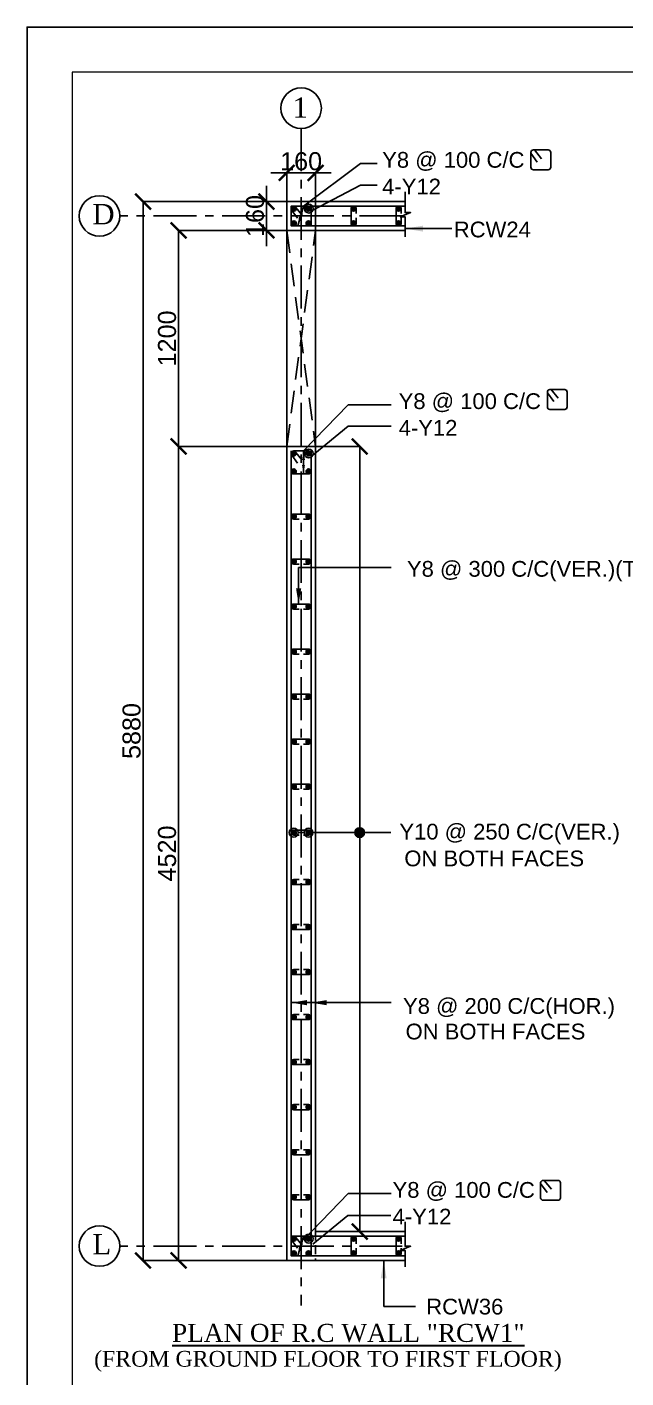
# Model space of a CAD drawing. Header units: inches. Extents: x 264820 to 395319, y -248151 to -162151.
# Drawn here: x 264820 to 278121, y -192159 to -162151 of the extents above; entities that cross this region are included whole.
import ezdxf
from ezdxf.enums import TextEntityAlignment as Align

# ---------------------------------------------------------------- set-up
doc = ezdxf.new("R2010")
doc.units = ezdxf.units.IN
doc.header["$MEASUREMENT"] = 0
doc.linetypes.add('CENTER', pattern=[50.8, 31.75, -6.35, 6.35, -6.35])
doc.linetypes.add('Hidden', pattern=[3, 2, -1])
for name, color, linetype in [('1', 8, 'Continuous'), ('160 WALL OPEING', 1, 'Continuous'), ('5', 2, 'Continuous'), ('ARROW', 5, 'Continuous'), ('DIM', 251, 'Continuous'), ('GIRD CIR', 1, 'Continuous'), ('GIRD TEXT', 4, 'Continuous'), ('GRID', 8, 'CENTER'), ('LINKS', 3, 'Continuous'), ('OPENING', 1, 'Continuous'), ('SHEAR WALL', 6, 'Continuous'), ('STRRIUPS', 6, 'Continuous'), ('Ttxt', 3, 'Continuous')]:
    doc.layers.add(name, color=color, linetype=linetype)
for name, color, linetype, lineweight in [('JKEC COLHAT', 2, 'Continuous', 20), ('Tex', 3, 'Continuous', 13), ('text', 4, 'Continuous', 30)]:
    doc.layers.add(name, color=color, linetype=linetype, lineweight=lineweight)
doc.styles.add('Arial', font='arial.ttf', dxfattribs={"height": 400})
doc.styles.add('T200', font='sanss___.ttf', dxfattribs={"height": 250})
doc.styles.add('T400', font='romantic.ttf')
doc.dimstyles.new('SCALE-25', dxfattribs={"dimtxt": 400, "dimasz": 350, "dimexe": 0, "dimexo": 0, "dimgap": 50, "dimtad": 1, "dimdec": 0, "dimlfac": 0.25, "dimzin": 0, "dimdsep": 46, "dimtxsty": 'Arial', "dimblk": 'ARCHTICK', "dimcen": 0, "dimclrd": 5, "dimclre": 8, "dimclrt": 1, "dimadec": 0, "dimazin": 0, "dimtfac": 1, "dimtdec": 0, "dimtix": 1, "dimtmove": 2, "dimatfit": 3, "dimfxl": 0, "dimtolj": 1, "dimtzin": 0, "dimlwd": -1, "dimarcsym": 0})
doc.dimstyles.new('T200', dxfattribs={"dimtxt": 300, "dimasz": 150, "dimexe": 0, "dimexo": 0, "dimgap": 5, "dimtad": 1, "dimdec": 0, "dimrnd": 5, "dimzin": 0, "dimdsep": 46, "dimtxsty": 'T200', "dimblk": 'ARCHTICK', "dimcen": 300, "dimclrd": 5, "dimclre": 252, "dimclrt": 1, "dimadec": 0, "dimazin": 0, "dimtfac": 50, "dimtdec": 0, "dimtofl": 0, "dimtmove": 2, "dimatfit": 3, "dimfxl": 1, "dimtolj": 1, "dimtzin": 0, "dimarcsym": 2})

# ---------------------------------------------------------------- blocks, each defined once
blk = doc.blocks.new('R1')
at = {"layer": '5'}
h = blk.add_hatch(color=256, dxfattribs=at)
edge = h.paths.add_edge_path()
edge.add_arc((0, 0), 69.6, 0, 360)
at = {"layer": '5', "color": 6}
blk.add_circle((0, 0), 69.6, dxfattribs=at)
blk = doc.blocks.new('_ARCHTICK')
at = {"color": 0, "linetype": 'ByBlock', "const_width": 0.15}
blk.add_lwpolyline([(-0.5, -0.5), (0.5, 0.5)], dxfattribs=at)
blk = doc.blocks.new('*D24')
at = {"layer": 'Defpoints', "color": 0}
for p in [(268186, -171468), (270587, -171468, 59), (270587, -189548, 59)]:
    blk.add_point(p, dxfattribs=at)
at = {"layer": 'DIM', "color": 8, "lineweight": -2}
for p, q in [((270587, -171468), (268186, -171468)), ((270587, -189548), (268186, -189548))]:
    blk.add_line(p, q, dxfattribs=at)
at = {"layer": 'DIM', "color": 5}
blk.add_line((268186, -189548), (268186, -171468), dxfattribs=at)
at = {"layer": 'DIM', "color": 5, "xscale": 350, "yscale": 350, "zscale": 350}
for p, rotation in [((268186, -171468), 90), ((268186, -189548), 270)]:
    blk.add_blockref('_ARCHTICK', p, dxfattribs=dict(at, rotation=rotation))
at = {"layer": 'DIM', "color": 1, "insert": (267931, -180508), "char_height": 400, "attachment_point": 5, "rotation": 90, "style": 'Arial'}
blk.add_mtext('\\A1;4520', dxfattribs=at)
blk = doc.blocks.new('ARCHTICK')
at = {"color": 0, "const_width": 0.15}
blk.add_lwpolyline([(-0.5, -0.5), (0.5, 0.5)], dxfattribs=at)
blk = doc.blocks.new('*D25')
at = {"layer": 'Defpoints', "color": 0}
for p in [(268186, -166668), (270587, -166668, 59), (270587, -171468, 59)]:
    blk.add_point(p, dxfattribs=at)
at = {"layer": 'DIM', "color": 8, "lineweight": -2}
for p, q in [((270587, -166668), (268186, -166668)), ((270587, -171468), (268186, -171468))]:
    blk.add_line(p, q, dxfattribs=at)
at = {"layer": 'DIM', "color": 5}
blk.add_line((268186, -171468), (268186, -166668), dxfattribs=at)
at = {"layer": 'DIM', "color": 5, "xscale": 350, "yscale": 350, "zscale": 350}
for p, rotation in [((268186, -166668), 90), ((268186, -171468), 270)]:
    blk.add_blockref('_ARCHTICK', p, dxfattribs=dict(at, rotation=rotation))
at = {"layer": 'DIM', "color": 1, "insert": (267931, -169068), "char_height": 400, "attachment_point": 5, "rotation": 90, "style": 'Arial'}
blk.add_mtext('\\A1;1200', dxfattribs=at)
blk = doc.blocks.new('*D26')
at = {"layer": 'Defpoints', "color": 0}
for p in [(270138, -166028), (270587, -166028, 59), (270587, -166668, 59)]:
    blk.add_point(p, dxfattribs=at)
at = {"layer": 'DIM', "color": 5}
for p, q in [((270138, -166028), (270138, -165678)), ((270138, -166668), (270138, -166028)), ((270138, -166668), (270138, -167018))]:
    blk.add_line(p, q, dxfattribs=at)
at = {"layer": 'DIM', "color": 8, "lineweight": -2}
for p, q in [((270587, -166028), (270138, -166028)), ((270587, -166668), (270138, -166668))]:
    blk.add_line(p, q, dxfattribs=at)
at = {"layer": 'DIM', "color": 5, "xscale": 350, "yscale": 350, "zscale": 350}
for p, rotation in [((270138, -166028), 270), ((270138, -166668), 90)]:
    blk.add_blockref('_ARCHTICK', p, dxfattribs=dict(at, rotation=rotation))
at = {"layer": 'DIM', "color": 1, "insert": (269884, -166348), "char_height": 400, "attachment_point": 5, "rotation": 90, "style": 'Arial'}
blk.add_mtext('\\A1;160', dxfattribs=at)
blk = doc.blocks.new('*D27')
at = {"layer": 'Defpoints', "color": 0}
for p in [(267397, -166028), (270587, -166028), (270587, -189548)]:
    blk.add_point(p, dxfattribs=at)
at = {"layer": 'DIM', "color": 8, "lineweight": -2}
for p, q in [((270587, -166028), (267397, -166028)), ((270587, -189548), (267397, -189548))]:
    blk.add_line(p, q, dxfattribs=at)
at = {"layer": 'DIM', "color": 5}
blk.add_line((267397, -189548), (267397, -166028), dxfattribs=at)
at = {"layer": 'DIM', "color": 5, "xscale": 350, "yscale": 350, "zscale": 350}
for p, rotation in [((267397, -166028), 90), ((267397, -189548), 270)]:
    blk.add_blockref('_ARCHTICK', p, dxfattribs=dict(at, rotation=rotation))
at = {"layer": 'DIM', "color": 1, "insert": (267143, -177788), "char_height": 400, "attachment_point": 5, "rotation": 90, "style": 'Arial'}
blk.add_mtext('\\A1;5880', dxfattribs=at)
blk = doc.blocks.new('*D28')
at = {"layer": 'Defpoints', "color": 0}
for p in [(271227, -165389), (270587, -166028), (271227, -166668, 59)]:
    blk.add_point(p, dxfattribs=at)
at = {"layer": 'DIM', "color": 5}
for p, q in [((270587, -165389), (270237, -165389)), ((270587, -165389), (271227, -165389)), ((271227, -165389), (271577, -165389))]:
    blk.add_line(p, q, dxfattribs=at)
at = {"layer": 'DIM', "color": 8, "lineweight": -2}
for p, q in [((270587, -166028), (270587, -165389)), ((271227, -166668), (271227, -165389))]:
    blk.add_line(p, q, dxfattribs=at)
at = {"layer": 'DIM', "color": 5, "xscale": 350, "yscale": 350, "zscale": 350}
blk.add_blockref('_ARCHTICK', (270587, -165389), dxfattribs=at)
at = {"layer": 'DIM', "color": 5, "xscale": 350, "yscale": 350, "zscale": 350, "rotation": 180}
blk.add_blockref('_ARCHTICK', (271227, -165389), dxfattribs=at)
at = {"layer": 'DIM', "color": 1, "insert": (270907, -165134), "char_height": 400, "attachment_point": 5, "style": 'Arial'}
blk.add_mtext('\\A1;160', dxfattribs=at)
blk = doc.blocks.new('*D29')
at = {"layer": 'Defpoints', "color": 0}
for p in [(271227, -171468, 0), (272208, -171468), (271227, -188908, 0)]:
    blk.add_point(p, dxfattribs=at)
at = {"layer": 'DIM', "color": 8, "lineweight": -2}
for p, q in [((271227, -171468), (272208, -171468)), ((271227, -188908), (272208, -188908))]:
    blk.add_line(p, q, dxfattribs=at)
at = {"layer": 'DIM', "color": 5}
blk.add_line((272208, -188908), (272208, -171468), dxfattribs=at)
at = {"layer": 'DIM', "color": 5, "xscale": 350, "yscale": 350, "zscale": 350}
for p, rotation in [((272208, -171468), 90), ((272208, -188908), 270)]:
    blk.add_blockref('_ARCHTICK', p, dxfattribs=dict(at, rotation=rotation))
blk = doc.blocks.new('A$C5C0C2414')
at = {"layer": 'STRRIUPS', "ltscale": 0.2}
for p, q in [((0, 0), (158, -194)), ((-81, -72), (61, -268))]:
    blk.add_line(p, q, dxfattribs=at)
blk.add_lwpolyline([(304, -440), (-26, -440, -0.414214), (-81, -385), (-81, -55, -0.414214), (-26, 0), (304, 0, -0.414214), (359, -55), (359, -385, -0.414214)], format="xyb", close=True, dxfattribs=at)

msp = doc.modelspace()

# ---------------------------------------------------------------- hatches: boundary and pattern name
at = {"layer": 'ARROW'}
h = msp.add_hatch(color=256, dxfattribs=at)
edge = h.paths.add_edge_path()
edge.add_arc((272207.6, -180044.9), 106, 0, 360)

# ---------------------------------------------------------------- linework, layer by layer
at = {"layer": '1', "linetype": 'Hidden', "ltscale": 100}
msp.add_line((271227.4, -188907.7, 59), (271227.4, -189547.7, 59), dxfattribs=at)
at = {"layer": '1'}
for points, elevation in [([(273213.9, -165810.4), (273213.9, -166272.9), (273338.3, -166272.9), (273108.3, -166366.5), (273213.9, -166366.5), (273213.9, -166812.2)], 59), ([(273213.9, -188690.4), (273213.9, -189232.9), (273338.3, -189232.9), (273108.3, -189326.5), (273213.9, -189326.5), (273213.9, -189692.2)], 58.4)]:
    msp.add_lwpolyline(points, dxfattribs=dict(at, elevation=elevation))
at = {"layer": '160 WALL OPEING', "linetype": 'Hidden', "ltscale": 250}
for p, q in [((270587.4, -171467.7), (271227.4, -166667.7)), ((270587.4, -166667.7), (271227.4, -171467.7, 58.9))]:
    msp.add_line(p, q, dxfattribs=at)
at = {"layer": '5', "elevation": 59}
for points in [[(270687.4, -166567.7), (270687.4, -166127.7), (271127.4, -166127.7), (271127.4, -166567.7)], [(273213.9, -166567.7), (270687.4, -166567.7), (270687.4, -166127.7), (273213.9, -166127.7)], [(271127.4, -171567.7), (271127.4, -189447.7), (270687.4, -189447.7), (270687.4, -171567.7)], [(273213.9, -189447.7), (270687.4, -189447.7), (270687.4, -189007.7), (273213.9, -189007.7)]]:
    msp.add_lwpolyline(points, dxfattribs=at)
at = {"layer": 'ARROW'}
msp.add_line((270841.6, -180044.9, 59), (270972.5, -180044.9, 59), dxfattribs=at)
for points, elevation in [([(270959.6, -166127.7), (272222, -165183.6), (272593.9, -165183.6)], 59), ([(271169.7, -166217.6), (272222, -165660), (272593.9, -165660)], 59), ([(270959.6, -171567.7), (271948.5, -170543.6), (272903.2, -170543.6)], 59), ([(271169.7, -171657.6), (271948.5, -171020), (272903.2, -171020)], 59), ([(271169.6, -180044.9), (272902.6, -180044.9)], 58.9), ([(270959.6, -189087.7), (271948.5, -188063.6), (272903.2, -188063.6)], 59), ([(271164.4, -189189.5), (271943.2, -188551.8), (272897.9, -188551.8)], 59)]:
    msp.add_lwpolyline(points, dxfattribs=dict(at, elevation=elevation))
for centre, radius in [((271077.4, -166183.4, 59), 98.5), ((271077.4, -171623.4, 59), 98.5), ((270743.1, -180044.9, 59), 98.5), ((271071.1, -180044.9, 59), 98.5), ((272207.6, -180044.9, 58.9), 106), ((271077.4, -189063.4, 59), 98.5)]:
    msp.add_circle(centre, radius, dxfattribs=at)
at = {"layer": 'Defpoints', "ltscale": 0.2}
msp.add_lwpolyline([(264820.1, -248150.6), (386820.1, -248150.6), (386820.1, -162150.6), (264820.1, -162150.6)], close=True, dxfattribs=at)
at = {"layer": 'GIRD CIR'}
for centre in [(270907.4, -163953.4, 59), (266429.3, -166347.7, 0), (266429.3, -189227.7, 0)]:
    msp.add_circle(centre, 450, dxfattribs=at)
at = {"layer": 'GRID', "ltscale": 30}
for p, q in [((270907.4, -164403.4, 59), (270907.4, -190552.5, 59)), ((273154.4, -166347.7, 59), (266879.3, -166347.7, 59)), ((273154.4, -189227.7, 59), (266879.3, -189227.7, 59))]:
    msp.add_line(p, q, dxfattribs=at)
at = {"layer": 'JKEC COLHAT', "ltscale": 0.2}
msp.add_lwpolyline([(265820.1, -247150.6), (385820.1, -247150.6), (385820.1, -163150.6), (265820.1, -163150.6)], close=True, dxfattribs=at)
at = {"layer": 'LINKS', "elevation": 59}
for points in [[(272127.4, -166296.1), (272127.4, -166183.4, 1), (272016, -166183.4), (272016, -166512, 1), (272127.4, -166512), (272127.4, -166392.5)], [(273127.4, -166296.1), (273127.4, -166183.4, 1), (273016, -166183.4), (273016, -166512, 1), (273127.4, -166512), (273127.4, -166392.5)], [(270959.1, -173079.1), (271071.7, -173079.1, 1), (271071.7, -172967.7), (270743.1, -172967.7, 1), (270743.1, -173079.1), (270862.6, -173079.1)], [(270959.1, -174079.1), (271071.7, -174079.1, 1), (271071.7, -173967.7), (270743.1, -173967.7, 1), (270743.1, -174079.1), (270862.6, -174079.1)], [(270959.1, -175079.1), (271071.7, -175079.1, 1), (271071.7, -174967.7), (270743.1, -174967.7, 1), (270743.1, -175079.1), (270862.6, -175079.1)], [(270959.1, -176079.1), (271071.7, -176079.1, 1), (271071.7, -175967.7), (270743.1, -175967.7, 1), (270743.1, -176079.1), (270862.6, -176079.1)], [(270959.1, -177079.1), (271071.7, -177079.1, 1), (271071.7, -176967.7), (270743.1, -176967.7, 1), (270743.1, -177079.1), (270862.6, -177079.1)], [(270959.1, -178079.1), (271071.7, -178079.1, 1), (271071.7, -177967.7), (270743.1, -177967.7, 1), (270743.1, -178079.1), (270862.6, -178079.1)], [(270959.1, -179079.1), (271071.7, -179079.1, 1), (271071.7, -178967.7), (270743.1, -178967.7, 1), (270743.1, -179079.1), (270862.6, -179079.1)], [(270959.1, -180100.5), (271071.7, -180100.5, 1), (271071.7, -179989.2), (270743.1, -179989.2, 1), (270743.1, -180100.5), (270862.6, -180100.5)], [(270959.1, -181087.7), (271071.7, -181087.7, -1), (271071.7, -181199.1), (270743.1, -181199.1, -1), (270743.1, -181087.7), (270862.6, -181087.7)], [(270959.1, -182087.7), (271071.7, -182087.7, -1), (271071.7, -182199.1), (270743.1, -182199.1, -1), (270743.1, -182087.7), (270862.6, -182087.7)], [(270959.1, -183087.7), (271071.7, -183087.7, -1), (271071.7, -183199.1), (270743.1, -183199.1, -1), (270743.1, -183087.7), (270862.6, -183087.7)], [(270959.1, -184087.7), (271071.7, -184087.7, -1), (271071.7, -184199.1), (270743.1, -184199.1, -1), (270743.1, -184087.7), (270862.6, -184087.7)], [(270959.1, -185087.7), (271071.7, -185087.7, -1), (271071.7, -185199.1), (270743.1, -185199.1, -1), (270743.1, -185087.7), (270862.6, -185087.7)], [(270959.1, -186087.7), (271071.7, -186087.7, -1), (271071.7, -186199.1), (270743.1, -186199.1, -1), (270743.1, -186087.7), (270862.6, -186087.7)], [(270959.1, -187087.7), (271071.7, -187087.7, -1), (271071.7, -187199.1), (270743.1, -187199.1, -1), (270743.1, -187087.7), (270862.6, -187087.7)], [(270959.1, -188087.7), (271071.7, -188087.7, -1), (271071.7, -188199.1), (270743.1, -188199.1, -1), (270743.1, -188087.7), (270862.6, -188087.7)], [(272127.4, -189176.1), (272127.4, -189063.4, 1), (272016, -189063.4), (272016, -189392, 1), (272127.4, -189392), (272127.4, -189272.5)], [(273127.4, -189176.1), (273127.4, -189063.4, 1), (273016, -189063.4), (273016, -189392, 1), (273127.4, -189392), (273127.4, -189272.5)]]:
    msp.add_lwpolyline(points, format="xyb", dxfattribs=at)
at = {"layer": 'OPENING', "color": 1, "elevation": 59}
for points in [[(270587.4, -166667.7), (270587.4, -166667.7), (270587.4, -171467.7)], [(271227.4, -171467.7), (271227.4, -171467.7), (271227.4, -166667.7)]]:
    msp.add_lwpolyline(points, dxfattribs=at)
at = {"layer": 'SHEAR WALL', "color": 4, "ltscale": 0.5}
msp.add_line((270587.4, -171467.7, 59), (271227.4, -171467.7, 59), dxfattribs=at)
at = {"layer": 'SHEAR WALL', "color": 4, "ltscale": 0.5, "elevation": 59}
for points in [[(270587.4, -166667.7), (270587.4, -166027.7), (273213.9, -166027.7)], [(273213.9, -166667.7), (270587.4, -166667.7)], [(271227.4, -189547.7), (270587.4, -189547.7), (270587.4, -171467.7)], [(271227.4, -171467.7), (271227.4, -188907.7)], [(271227.4, -188907.7), (273213.9, -188907.7)], [(273213.9, -189547.7), (271227.4, -189547.7)]]:
    msp.add_lwpolyline(points, dxfattribs=at)
at = {"layer": 'STRRIUPS', "ltscale": 0.2}
for p, q in [((270704.4, -166223.2, 59), (270829.1, -166396.1, 59)), ((270793.2, -166158.7, 59), (270926.3, -166321.4, 59)), ((270793.2, -171598.7, 59), (270926.3, -171761.4, 59)), ((270704.4, -171663.2, 59), (270829.1, -171836.1, 59)), ((270793.2, -189038.7, 59), (270926.3, -189201.4, 59)), ((270704.4, -189103.2, 59), (270829.1, -189276.1, 59))]:
    msp.add_line(p, q, dxfattribs=at)
at = {"layer": 'STRRIUPS', "ltscale": 0.2, "elevation": 59}
for points in [[(271072.4, -166567.7), (270742.4, -166567.7, -0.4142136), (270687.4, -166512.7), (270687.4, -166182.7, -0.4142136), (270742.4, -166127.7), (271072.4, -166127.7, -0.4142136), (271127.4, -166182.7), (271127.4, -166512.7, -0.4142136)], [(270742.4, -171567.7), (271072.4, -171567.7, -0.4142136), (271127.4, -171622.7), (271127.4, -172023.8, -0.4142136), (271072.4, -172078.8), (270742.4, -172078.8, -0.4142136), (270687.4, -172023.8), (270687.4, -171622.7, -0.4142136)], [(271072.4, -189447.7), (270742.4, -189447.7, -0.4142136), (270687.4, -189392.7), (270687.4, -189062.7, -0.4142136), (270742.4, -189007.7), (271072.4, -189007.7, -0.4142136), (271127.4, -189062.7), (271127.4, -189392.7, -0.4142136)]]:
    msp.add_lwpolyline(points, format="xyb", close=True, dxfattribs=at)

# ---------------------------------------------------------------- block references
at = {"layer": '5', "yscale": 0.8000000000465661, "zscale": 0.8000000000465661}
for p, xscale, rotation in [((270743.1, -166183.4, 59), 0.8000000000465661, 90.00000000000001), ((271071.7, -166183.4, 59), -0.8000000000465661, 270), ((272071.7, -166183.4, 59), -0.8000000000465661, 270), ((273071.7, -166183.4, 59), -0.8000000000465661, 270), ((270743.1, -166512, 59), -0.8000000000465661, 90), ((271071.7, -166512, 59), 0.8000000000465661, 270), ((272071.7, -166512, 59), 0.8000000000465661, 270), ((273071.7, -166512, 59), 0.8000000000465661, 270), ((270743.1, -171623.4, 59), 0.8000000000465661, 90.00000000000001), ((271071.7, -171623.4, 59), -0.8000000000465661, 270), ((270743.1, -172023.4, 59), 0.8000000000465661, 90.00000000000001), ((271071.7, -172023.4, 59), -0.8000000000465661, 270), ((270743.1, -173023.4, 59), 0.8000000000465661, 90.00000000000001), ((271071.7, -173023.4, 59), -0.8000000000465661, 270), ((270743.1, -174023.4, 59), 0.8000000000465661, 90.00000000000001), ((271071.7, -174023.4, 59), -0.8000000000465661, 270), ((270743.1, -175023.4, 59), 0.8000000000465661, 90.00000000000001), ((271071.7, -175023.4, 59), -0.8000000000465661, 270), ((270743.1, -176023.4, 59), 0.8000000000465661, 90.00000000000001), ((271071.7, -176023.4, 59), -0.8000000000465661, 270), ((270743.1, -177023.4, 59), 0.8000000000465661, 90.00000000000001), ((271071.7, -177023.4, 59), -0.8000000000465661, 270), ((270743.1, -178023.4, 59), 0.8000000000465661, 90.00000000000001), ((271071.7, -178023.4, 59), -0.8000000000465661, 270), ((270743.1, -179023.4, 59), 0.8000000000465661, 90.00000000000001), ((271071.7, -179023.4, 59), -0.8000000000465661, 270), ((270743.1, -180044.9, 59), 0.8000000000465661, 90.00000000000001), ((271071.7, -180044.9, 59), -0.8000000000465661, 270), ((270743.1, -181143.4, 59), 0.8000000000465661, 90.00000000000001), ((271071.7, -181143.4, 59), -0.8000000000465661, 270), ((270743.1, -182143.4, 59), 0.8000000000465661, 90.00000000000001), ((271071.7, -182143.4, 59), -0.8000000000465661, 270), ((270743.1, -183143.4, 59), 0.8000000000465661, 90.00000000000001), ((271071.7, -183143.4, 59), -0.8000000000465661, 270), ((270743.1, -184143.4, 59), 0.8000000000465661, 90.00000000000001), ((271071.7, -184143.4, 59), -0.8000000000465661, 270), ((270743.1, -185143.4, 59), 0.8000000000465661, 90.00000000000001), ((271071.7, -185143.4, 59), -0.8000000000465661, 270), ((270743.1, -186143.4, 59), 0.8000000000465661, 90.00000000000001), ((271071.7, -186143.4, 59), -0.8000000000465661, 270), ((270743.1, -187143.4, 59), 0.8000000000465661, 90.00000000000001), ((271071.7, -187143.4, 59), -0.8000000000465661, 270), ((270743.1, -188143.4, 59), 0.8000000000465661, 90.00000000000001), ((271071.7, -188143.4, 59), -0.8000000000465661, 270), ((270743.1, -189063.4, 59), 0.8000000000465661, 90.00000000000001), ((271071.7, -189063.4, 59), -0.8000000000465661, 270), ((272071.7, -189063.4, 59), -0.8000000000465661, 270), ((273071.7, -189063.4, 59), -0.8000000000465661, 270), ((270743.1, -189392, 59), -0.8000000000465661, 90), ((271071.7, -189392, 59), 0.8000000000465661, 270), ((272071.7, -189392, 59), 0.8000000000465661, 270), ((273071.7, -189392, 59), 0.8000000000465661, 270)]:
    msp.add_blockref('R1', p, dxfattribs=dict(at, xscale=xscale, rotation=rotation))
at = {"layer": 'STRRIUPS'}
for p in [(276090.1, -164880.9), (276456.1, -170204.4), (276306.9, -187770.4)]:
    msp.add_blockref('A$C5C0C2414', p, dxfattribs=at)

# ---------------------------------------------------------------- texts
at = {"layer": 'GIRD TEXT', "ltscale": 7, "style": 'T400'}
for s, p in [('1', (270717.8, -164163.1)), ('D', (266273.8, -166532.1)), ('L', (266273.8, -189412.1))]:
    msp.add_text(s, height=450, dxfattribs=at).set_placement(p)
at = {"layer": 'Tex', "style": 'Arial'}
for s, p in [('RCW24', (274297.1, -166822.8)), ('RCW36', (273685.9, -190748.5))]:
    msp.add_text(s, height=350, dxfattribs=at).set_placement(p)
at = {"layer": 'text', "color": 4, "style": 'T400'}
msp.add_text('%%UPLAN OF R.C WALL "RCW1"', height=400, dxfattribs=at).set_placement((271955.1, -191477.7), align=Align.BOTTOM_CENTER)
at = {"layer": 'text', "color": 6, "style": 'T400'}
msp.add_text('(FROM GROUND FLOOR TO FIRST FLOOR)', height=350, dxfattribs=at).set_placement((271501.9, -192012.8), align=Align.BOTTOM_CENTER)
at = {"layer": 'Ttxt', "color": 4, "style": 'Arial'}
for s, p in [('Y8 @ 100 C/C', (272707.1, -165276.2)), ('4-Y12', (272707.1, -165869.1)), ('Y8 @ 100 C/C', (273073.1, -170636.2)), ('4-Y12', (273073.1, -171229.1)), ('Y8 @ 300 C/C(VER.)(TYP.,)', (273256.9, -174361)), ('Y10 @ 250 C/C(VER.)', (273089, -180198.3)), ('Y8 @ 200 C/C(HOR.)', (273170, -184071.3)), ('Y8 @ 100 C/C', (272938.1, -188156.2)), ('4-Y12', (272938.1, -188749.1))]:
    msp.add_text(s, height=350, dxfattribs=at).set_placement(p)
at = {"layer": 'Ttxt', "color": 6, "style": 'Arial'}
for p in [(273198.8, -180793), (273226.5, -184638.4)]:
    msp.add_text('ON BOTH FACES', height=350, dxfattribs=at).set_placement(p)

# ---------------------------------------------------------------- dimensions: what is measured, and where the dimension line sits
at = {"layer": 'DIM'}
dim = msp.add_linear_dim(base=(271227.4, -165388.6), p1=(270587.4, -166027.7), p2=(271227.4, -166667.7, 59), dimstyle='SCALE-25', override={"dimldrblk": 'ARCHTICK'}, dxfattribs=at)
dim.commit()
dim.dimension.update_dxf_attribs({"geometry": '*D28', "text_midpoint": (270907.4, -165134.4)})
for base, p1, p2, picture, middle in [((267397.2, -166027.7), (270587.4, -189547.7), (270587.4, -166027.7), '*D27', (267143, -177787.7)), ((270138.2, -166027.7), (270587.4, -166667.7, 59), (270587.4, -166027.7, 59), '*D26', (269884, -166347.7)), ((268185.6, -166667.7), (270587.4, -171467.7, 59), (270587.4, -166667.7, 59), '*D25', (267931.3, -169067.7)), ((268185.6, -171467.7), (270587.4, -189547.7, 59), (270587.4, -171467.7, 59), '*D24', (267931.3, -180507.7))]:
    dim = msp.add_linear_dim(base=base, p1=p1, p2=p2, angle=90, dimstyle='SCALE-25', override={"dimldrblk": 'ARCHTICK'}, dxfattribs=at)
    dim.commit()
    dim.dimension.update_dxf_attribs({"geometry": picture, "text_midpoint": middle})
dim = msp.add_linear_dim(base=(272207.6, -171467.7, 58.9), p1=(271227.4, -188907.7, 59), p2=(271227.4, -171467.7, 59), angle=90, text=' ', dimstyle='SCALE-25', override={"dimldrblk": 'ARCHTICK'}, dxfattribs=at)
dim.commit()
dim.dimension.update_dxf_attribs({"geometry": '*D29', "text_midpoint": (272207.6, -180187.7, 58.9)})

# ---------------------------------------------------------------- leaders
at = {"layer": 'ARROW'}
for points, override in [([(270835.9, -166567.7, 59), (270959.6, -166127.7, 59)], {"dimasz": 200, "dimtad": 0}), ([(270959.6, -166127.7, 59), (270835.9, -166567.7, 59)], {"dimasz": 200, "dimtad": 0}), ([(270959.6, -172078.8, 59), (270959.6, -171567.7, 59)], {"dimasz": 200, "dimtad": 0}), ([(270959.6, -171567.7, 59), (270959.6, -172078.8, 59)], {"dimasz": 200, "dimtad": 0}), ([(270851.3, -174967.7, 58.9), (270851.3, -174156.7, 58.9), (272903.2, -174156.7, 58.9)], {"dimasz": 350, "dimtad": 0}), ([(270687.4, -183822.2, 59), (272903.2, -183822.2, 59)], {"dimasz": 350, "dimgap": 5, "dimtad": 0}), ([(271127.4, -183822.2, 59), (272903.2, -183822.2, 59)], {"dimasz": 350, "dimgap": 5, "dimtad": 0}), ([(270835.9, -189447.7, 59), (270959.6, -189007.7, 59)], {"dimasz": 200, "dimtad": 0}), ([(270959.6, -189007.7, 59), (270835.9, -189447.7, 59)], {"dimasz": 200, "dimtad": 0})]:
    msp.add_leader(points, dimstyle='T200', override=override, dxfattribs=at)
at = {"layer": 'ARROW', "linetype": 'Continuous'}
for points in [[(273213.9, -166629.3, 58.4), (274253.8, -166629.3, 58.4)], [(272740.4, -189547.7, 59), (272740.4, -190571.2, 59), (273448.1, -190571.2, 59)]]:
    msp.add_leader(points, dimstyle='SCALE-25', override={"dimasz": 400}, dxfattribs=at)

doc.saveas('drawing.dxf')
